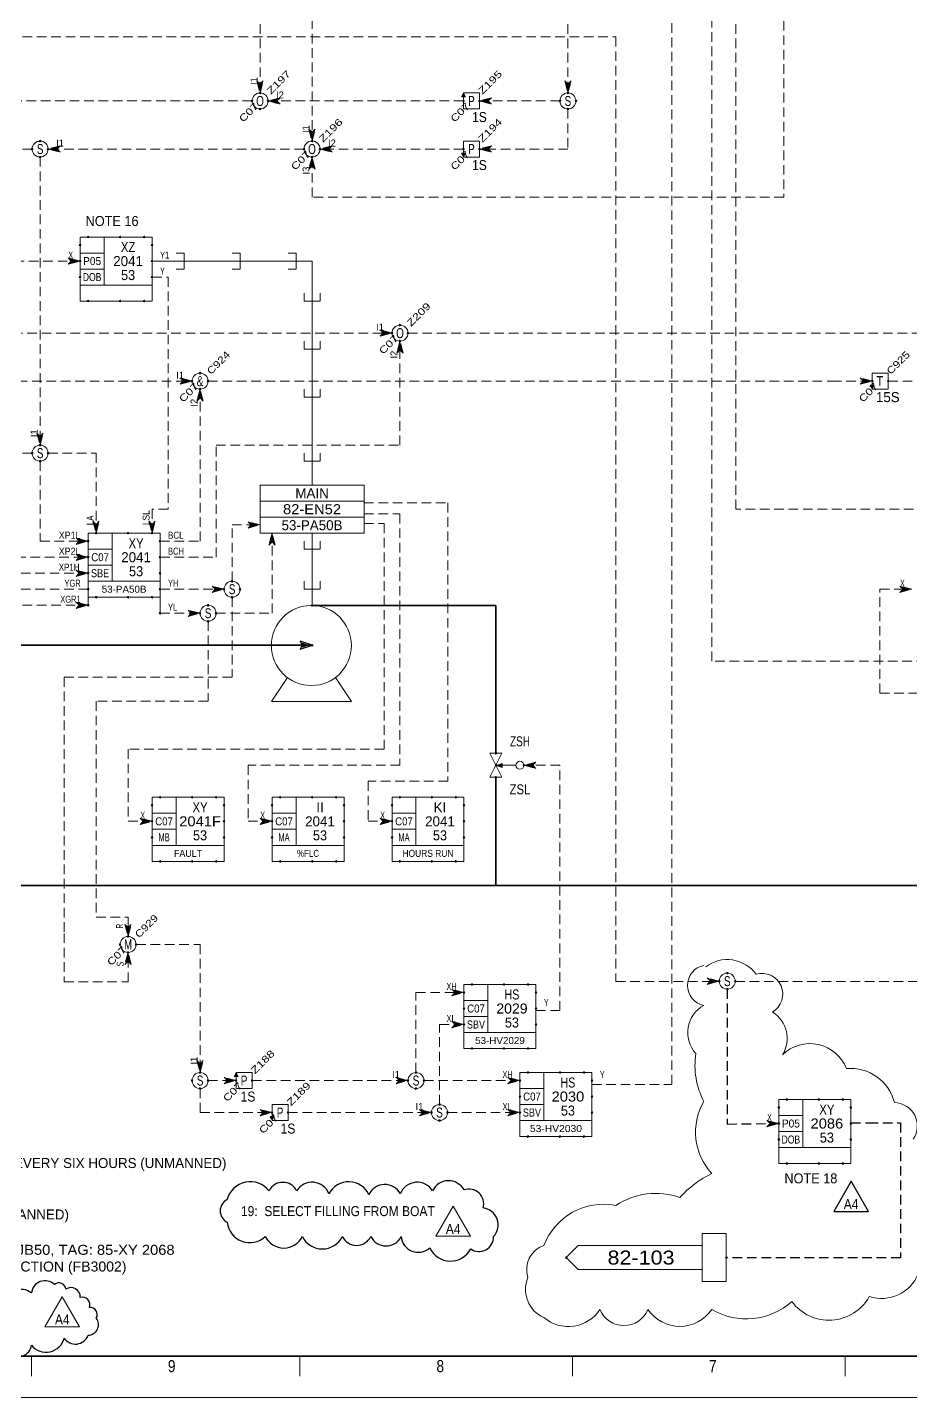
# Model space of a CAD drawing. Header units: millimetres. Extents: x 0 to 841, y 0 to 594.
# Drawn here: x 214.8 to 435.7, y 0 to 342.4 of the extents above; entities that cross this region are included whole.
import ezdxf
from ezdxf.enums import TextEntityAlignment as Align

# ---------------------------------------------------------------- set-up
doc = ezdxf.new("R2010")
doc.units = ezdxf.units.MM
doc.header["$LTSCALE"] = 0.8
doc.header["$PDMODE"] = 32
doc.header["$PDSIZE"] = 0.4
doc.linetypes.add('MEDIUM_DASHED', pattern=[4.5, 3, -1.5])
for name, color, linetype, lineweight in [('1', 7, 'Continuous', 13), ('12', 7, 'Continuous', 13), ('14', 7, 'MEDIUM_DASHED', 25), ('15', 7, 'Continuous', 13), ('30', 7, 'Continuous', 25), ('40', 7, 'Continuous', 35), ('46', 7, 'MEDIUM_DASHED', 13), ('47', 7, 'Continuous', 13), ('48', 7, 'Continuous', 13), ('49', 7, 'Continuous', 13), ('50', 7, 'Continuous', 13), ('51', 7, 'Continuous', 13), ('9', 7, 'Continuous', 13)]:
    doc.layers.add(name, color=color, linetype=linetype, lineweight=lineweight)
doc.layers.add('16', color=7, linetype='Continuous')
doc.layers.add('45', color=7, linetype='Continuous')

msp = doc.modelspace()

# ---------------------------------------------------------------- linework, layer by layer
at = {"layer": '1'}
for p, q in [((286, 216), (286, 198)), ((215.8173, 10.3819), (215.8173, 5.348)), ((215.8173, 10.3819), (215.8173, 5.348)), ((282.9756, 10.3819), (282.9756, 5.348)), ((282.9756, 10.3819), (282.9756, 5.348)), ((351.1362, 10.3819), (351.1362, 5.348)), ((351.1362, 10.3819), (351.1362, 5.348)), ((419.2969, 10.3819), (419.2969, 5.348)), ((419.2969, 10.3819), (419.2969, 5.348))]:
    msp.add_line(p, q, dxfattribs=at)
at = {"layer": '1', "lineweight": 35}
msp.add_line((648.9504, 10.3819), (10.3331, 10.3819), dxfattribs=at)
at = {"layer": '1'}
for points in [[(252, 286), (254, 286), (254, 282), (252, 282)], [(266, 286), (268, 286), (268, 282), (266, 282)], [(280, 286), (282, 286), (282, 282), (280, 282)], [(246, 284), (286, 284), (286, 228)], [(284, 276), (284, 274), (288, 274), (288, 276)], [(284, 264), (284, 262), (288, 262), (288, 264)], [(284, 252), (284, 250), (288, 250), (288, 252)], [(284, 236), (284, 234), (288, 234), (288, 236)], [(284, 214), (284, 212), (288, 212), (288, 214)], [(284, 204), (284, 202), (288, 202), (288, 204)]]:
    msp.add_lwpolyline(points, dxfattribs=at)
at = {"layer": '1', "lineweight": 25}
msp.add_lwpolyline([(648.9504, 10.3819), (10.3331, 10.3819), (10.3331, 156.3638)], dxfattribs=at)
at = {"layer": '12'}
for p, q in [((273, 224), (299, 224)), ((273, 220), (299, 220)), ((248, 200), (248, 196))]:
    msp.add_line(p, q, dxfattribs=at)
for points in [[(0, 594), (841, 594), (841, 0), (0, 0)], [(273, 228), (299, 228), (299, 216), (273, 216)]]:
    msp.add_lwpolyline(points, close=True, dxfattribs=at)
at = {"layer": '14'}
for points in [[(389.8472, 102.063), (389.8472, 68.3465), (402.7559, 68.4882)], [(420.7803, 68.6591), (425.1622, 68.6591), (433.1953, 68.6591), (433.1953, 34.9055), (433.1953, 34.9055), (433.1953, 34.9055), (389.6701, 34.9055)]]:
    msp.add_lwpolyline(points, dxfattribs=at)
at = {"layer": '15'}
msp.add_lwpolyline([(291.8425, 179.937), (295.8425, 173.937), (275.8425, 173.937), (279.8425, 179.937)], dxfattribs=at)
msp.add_circle((285.8425, 187.937), 10, dxfattribs=at)
at = {"layer": '16'}
msp.add_point((285.9984, 197.9354), dxfattribs=at)
at = {"layer": '30'}
for p, q in [((284.5, 188), (284, 188)), ((285, 188), (285.5, 188))]:
    msp.add_line(p, q, dxfattribs=at)
for points in [[(286, 188), (283, 189), (283.5, 188), (283, 187)], [(283.5, 188.5), (285, 188), (283.5, 187.5), (284, 188)]]:
    msp.add_lwpolyline(points, close=True, dxfattribs=at)
for p in [(283.5, 188), (286, 188)]:
    msp.add_point(p, dxfattribs=at)
at = {"layer": '40'}
for p, q in [((286, 197.9354), (332, 197.9354)), ((332, 197.9354), (332, 161)), ((283.5, 188), (200, 188)), ((332, 155), (332, 128)), ((174, 128), (332, 128)), ((547.0079, 127.9354), (332, 127.9354))]:
    msp.add_line(p, q, dxfattribs=at)
at = {"layer": '46'}
msp.add_line((391.8472, 104), (470, 104), dxfattribs=at)
for points in [[(530, 222), (392, 222), (392, 550), (272, 550), (272, 508), (298, 508), (295, 508.8), (295.8, 508), (295, 507.2), (298, 508)], [(598, 184), (386, 184), (386, 540), (280, 540), (280, 516), (288.1213, 516), (285.1213, 516.8), (285.9213, 516), (285.1213, 515.2), (288.1213, 516)], [(286, 480), (330, 480), (330, 348), (286, 348), (286, 314), (286.8, 317), (286, 316.2), (285.2, 317), (286, 314)], [(263.8787, 470), (320, 470), (320, 354), (273, 354), (273, 326), (273.8, 329), (273, 328.2), (272.2, 329), (273, 326)], [(416, 434), (416, 354), (350, 354), (350, 326), (350.8, 329), (350, 328.2), (349.2, 329), (350, 326)], [(404, 398), (404, 300), (286, 300), (286, 310), (285.2, 307), (286, 307.8), (286.8, 307), (286, 310)], [(356, 78.2677), (376, 78.2677), (376, 384), (369, 384), (372, 383.2), (371.2, 384), (372, 384.8), (369, 384)], [(192, 340), (362, 340), (362, 104), (387.7165, 104)], [(190, 338), (190, 284), (228, 284), (225, 284.8), (225.8, 284), (225, 283.2), (228, 284)], [(206, 322), (206, 206), (230, 206), (227, 206.8), (227.8, 206), (227, 205.2), (230, 206)], [(271, 324), (208, 324), (211, 323.2), (210.2, 324), (211, 324.8), (208, 324)], [(323.8787, 324), (275, 324), (278, 323.2), (277.2, 324), (278, 324.8), (275, 324)], [(348, 324), (327.8787, 324), (330.8787, 323.2), (330.0787, 324), (330.8787, 324.8), (327.8787, 324)], [(350, 322), (350, 312), (327.8787, 312), (330.8787, 311.2), (330.0787, 312), (330.8787, 312.8), (327.8787, 312)], [(216, 312), (68, 312), (68, 276), (68.8, 279), (68, 278.2), (67.2, 279), (68, 276)], [(284, 312), (220, 312), (223, 311.2), (222.2, 312), (223, 312.8), (220, 312)], [(323.8787, 312), (288, 312), (291, 311.2), (290.2, 312), (291, 312.8), (288, 312)], [(218, 310), (218, 238), (218.8, 241), (218, 240.2), (217.2, 241), (218, 238)], [(246, 280), (250, 280), (250, 222), (246, 222), (246, 216), (246.8, 219), (246, 218.2), (245.2, 219), (246, 216)], [(126, 250), (150, 250), (150, 266), (306, 266), (303, 266.8), (303.8, 266), (303, 265.2), (306, 266)], [(248, 210), (262, 210), (262, 238), (308, 238), (308, 264), (307.2, 261), (308, 261.8), (308.8, 261), (308, 264)], [(310, 266), (444, 266), (441, 266.8), (441.8, 266), (441, 265.2), (444, 266)], [(126, 254), (256, 254), (253, 254.8), (253.8, 254), (253, 253.2), (256, 254)], [(260, 254), (416, 254), (416, 254), (426.1213, 254), (423.1213, 254.8), (423.9213, 254), (423.1213, 253.2), (426.1213, 254)], [(430.1213, 254), (446, 254), (446, 208), (446.8, 211), (446, 210.2), (445.2, 211), (446, 208)], [(248, 214), (258, 214), (258, 252), (257.2, 249), (258, 249.8), (258.8, 249), (258, 252)], [(230, 202), (98, 202), (98, 242), (108, 242), (105, 242.8), (105.8, 242), (105, 241.2), (108, 242)], [(108, 238), (102, 238), (102, 198), (230, 198), (227, 198.8), (227.8, 198), (227, 197.2), (230, 198)], [(216, 236), (212, 236), (212, 210), (230, 210), (227, 210.8), (227.8, 210), (227, 209.2), (230, 210)], [(218, 234), (218, 214), (230, 214), (227, 214.8), (227.8, 214), (227, 213.2), (230, 214)], [(220, 236), (232, 236), (232, 216), (232.8, 219), (232, 218.2), (231.2, 219), (232, 216)], [(299, 223.6), (320, 223.6), (320, 154), (300, 154), (300, 144), (306, 144), (303, 144.8), (303.8, 144), (303, 143.2), (306, 144)], [(299, 220.8), (308, 220.8), (308, 158), (270, 158), (270, 144), (276, 144), (273, 144.8), (273.8, 144), (273, 143.2), (276, 144)], [(299, 218.4), (304, 218.4), (304, 162), (240, 162), (240, 144), (246, 144), (243, 144.8), (243.8, 144), (243, 143.2), (246, 144)], [(262, 196), (276, 196), (276, 216), (275.2, 213), (276, 213.8), (276.8, 213), (276, 216)], [(266, 204), (266, 218.0787), (273, 218.0787), (270, 218.8787), (270.8, 218.0787), (270, 217.2787), (273, 218.0787)], [(248, 202), (264, 202), (261, 202.8), (261.8, 202), (261, 201.2), (264, 202)], [(578, 135), (578, 176), (428, 176), (428, 202), (436, 202), (433, 202.8), (433.8, 202), (433, 201.2), (436, 202)], [(266, 200), (266, 180), (224, 180), (224, 116), (224, 116), (224, 103.8583), (240, 103.8583), (240, 111.2283), (239.2, 108.2283), (240, 109.0283), (240.8, 108.2283), (240, 111.2283)], [(248, 196), (258, 196), (255, 196.8), (255.8, 196), (255, 195.2), (258, 196)], [(260, 194), (260, 174), (232, 174), (232, 120.0787), (240, 120.0787), (240, 115.2283), (240.8, 118.2283), (240, 117.4283), (239.2, 118.2283), (240, 115.2283)], [(342, 96.6929), (348, 96.6929), (348, 158), (339, 158), (342, 157.2), (341.2, 158), (342, 158.8), (339, 158)], [(242, 113.2283), (258, 113.2283), (258, 81.2283), (258.8, 84.2283), (258, 83.4283), (257.2, 84.2283), (258, 81.2283)], [(312, 81.2283), (312, 101.2283), (324, 101.2283), (321, 102.0283), (321.8, 101.2283), (321, 100.4283), (324, 101.2283)], [(317.8787, 73.2283), (317.8787, 93.2283), (324, 93.2283), (321, 94.0283), (321.8, 93.2283), (321, 92.4283), (324, 93.2283)], [(260, 79.2283), (267, 79.2283), (264, 80.0283), (264.8, 79.2283), (264, 78.4283), (267, 79.2283)], [(271, 79.2283), (310, 79.2283), (307, 80.0283), (307.8, 79.2283), (307, 78.4283), (310, 79.2283)], [(314, 79.2283), (338, 79.2283), (335, 80.0283), (335.8, 79.2283), (335, 78.4283), (338, 79.2283)], [(258, 77.2283), (258, 71.2283), (276, 71.2283), (273, 72.0283), (273.8, 71.2283), (273, 70.4283), (276, 71.2283)], [(280, 71.2283), (315.8787, 71.2283), (312.8787, 72.0283), (313.6787, 71.2283), (312.8787, 70.4283), (315.8787, 71.2283)], [(319.8787, 71.2283), (338, 71.2283), (335, 72.0283), (335.8, 71.2283), (335, 70.4283), (338, 71.2283)]]:
    msp.add_lwpolyline(points, dxfattribs=at)
for points in [[(273, 326.4), (273.6, 328.6), (273, 328), (272.4, 328.6)], [(273, 326.8), (273.4, 328.2), (273, 327.8), (272.6, 328.2)], [(273, 327.2), (273.2, 327.8), (273, 327.6), (272.8, 327.8)], [(350, 326.4), (350.6, 328.6), (350, 328), (349.4, 328.6)], [(350, 326.8), (350.4, 328.2), (350, 327.8), (349.6, 328.2)], [(350, 327.2), (350.2, 327.8), (350, 327.6), (349.8, 327.8)], [(275.4, 324), (277.6, 323.4), (277, 324), (277.6, 324.6)], [(275.8, 324), (277.2, 323.6), (276.8, 324), (277.2, 324.4)], [(276.2, 324), (276.8, 323.8), (276.6, 324), (276.8, 324.2)], [(328.2787, 324), (330.4787, 323.4), (329.8787, 324), (330.4787, 324.6)], [(328.6787, 324), (330.0787, 323.6), (329.6787, 324), (330.0787, 324.4)], [(329.0787, 324), (329.6787, 323.8), (329.4787, 324), (329.6787, 324.2)], [(286, 314.4), (286.6, 316.6), (286, 316), (285.4, 316.6)], [(286, 314.8), (286.4, 316.2), (286, 315.8), (285.6, 316.2)], [(286, 315.2), (286.2, 315.8), (286, 315.6), (285.8, 315.8)], [(220.4, 312), (222.6, 311.4), (222, 312), (222.6, 312.6)], [(220.8, 312), (222.2, 311.6), (221.8, 312), (222.2, 312.4)], [(221.2, 312), (221.8, 311.8), (221.6, 312), (221.8, 312.2)], [(288.4, 312), (290.6, 311.4), (290, 312), (290.6, 312.6)], [(288.8, 312), (290.2, 311.6), (289.8, 312), (290.2, 312.4)], [(289.2, 312), (289.8, 311.8), (289.6, 312), (289.8, 312.2)], [(328.2787, 312), (330.4787, 311.4), (329.8787, 312), (330.4787, 312.6)], [(328.6787, 312), (330.0787, 311.6), (329.6787, 312), (330.0787, 312.4)], [(329.0787, 312), (329.6787, 311.8), (329.4787, 312), (329.6787, 312.2)], [(286, 309.6), (285.4, 307.4), (286, 308), (286.6, 307.4)], [(286, 309.2), (285.6, 307.8), (286, 308.2), (286.4, 307.8)], [(286, 308.8), (285.8, 308.2), (286, 308.4), (286.2, 308.2)], [(227.6, 284), (225.4, 284.6), (226, 284), (225.4, 283.4)], [(227.2, 284), (225.8, 284.4), (226.2, 284), (225.8, 283.6)], [(226.8, 284), (226.2, 284.2), (226.4, 284), (226.2, 283.8)], [(305.6, 266), (303.4, 266.6), (304, 266), (303.4, 265.4)], [(305.2, 266), (303.8, 266.4), (304.2, 266), (303.8, 265.6)], [(304.8, 266), (304.2, 266.2), (304.4, 266), (304.2, 265.8)], [(308, 263.6), (307.4, 261.4), (308, 262), (308.6, 261.4)], [(308, 263.2), (307.6, 261.8), (308, 262.2), (308.4, 261.8)], [(308, 262.8), (307.8, 262.2), (308, 262.4), (308.2, 262.2)], [(255.6, 254), (253.4, 254.6), (254, 254), (253.4, 253.4)], [(255.2, 254), (253.8, 254.4), (254.2, 254), (253.8, 253.6)], [(254.8, 254), (254.2, 254.2), (254.4, 254), (254.2, 253.8)], [(425.7213, 254), (423.5213, 254.6), (424.1213, 254), (423.5213, 253.4)], [(425.3213, 254), (423.9213, 254.4), (424.3213, 254), (423.9213, 253.6)], [(424.9213, 254), (424.3213, 254.2), (424.5213, 254), (424.3213, 253.8)], [(258, 251.6), (257.4, 249.4), (258, 250), (258.6, 249.4)], [(258, 251.2), (257.6, 249.8), (258, 250.2), (258.4, 249.8)], [(258, 250.8), (257.8, 250.2), (258, 250.4), (258.2, 250.2)], [(218, 238.4), (218.6, 240.6), (218, 240), (217.4, 240.6)], [(218, 238.8), (218.4, 240.2), (218, 239.8), (217.6, 240.2)], [(218, 239.2), (218.2, 239.8), (218, 239.6), (217.8, 239.8)], [(232, 216.4), (232.6, 218.6), (232, 218), (231.4, 218.6)], [(232, 216.8), (232.4, 218.2), (232, 217.8), (231.6, 218.2)], [(232, 217.2), (232.2, 217.8), (232, 217.6), (231.8, 217.8)], [(246, 216.4), (246.6, 218.6), (246, 218), (245.4, 218.6)], [(246, 216.8), (246.4, 218.2), (246, 217.8), (245.6, 218.2)], [(246, 217.2), (246.2, 217.8), (246, 217.6), (245.8, 217.8)], [(272.6, 218.0787), (270.4, 218.6787), (271, 218.0787), (270.4, 217.4787)], [(272.2, 218.0787), (270.8, 218.4787), (271.2, 218.0787), (270.8, 217.6787)], [(271.8, 218.0787), (271.2, 218.2787), (271.4, 218.0787), (271.2, 217.8787)], [(229.6, 214), (227.4, 214.6), (228, 214), (227.4, 213.4)], [(229.2, 214), (227.8, 214.4), (228.2, 214), (227.8, 213.6)], [(228.8, 214), (228.2, 214.2), (228.4, 214), (228.2, 213.8)], [(276, 215.6), (275.4, 213.4), (276, 214), (276.6, 213.4)], [(276, 215.2), (275.6, 213.8), (276, 214.2), (276.4, 213.8)], [(276, 214.8), (275.8, 214.2), (276, 214.4), (276.2, 214.2)], [(229.6, 210), (227.4, 210.6), (228, 210), (227.4, 209.4)], [(229.2, 210), (227.8, 210.4), (228.2, 210), (227.8, 209.6)], [(228.8, 210), (228.2, 210.2), (228.4, 210), (228.2, 209.8)], [(229.6, 206), (227.4, 206.6), (228, 206), (227.4, 205.4)], [(229.2, 206), (227.8, 206.4), (228.2, 206), (227.8, 205.6)], [(228.8, 206), (228.2, 206.2), (228.4, 206), (228.2, 205.8)], [(263.6, 202), (261.4, 202.6), (262, 202), (261.4, 201.4)], [(263.2, 202), (261.8, 202.4), (262.2, 202), (261.8, 201.6)], [(262.8, 202), (262.2, 202.2), (262.4, 202), (262.2, 201.8)], [(435.6, 202), (433.4, 202.6), (434, 202), (433.4, 201.4)], [(435.2, 202), (433.8, 202.4), (434.2, 202), (433.8, 201.6)], [(434.8, 202), (434.2, 202.2), (434.4, 202), (434.2, 201.8)], [(229.6, 198), (227.4, 198.6), (228, 198), (227.4, 197.4)], [(229.2, 198), (227.8, 198.4), (228.2, 198), (227.8, 197.6)], [(228.8, 198), (228.2, 198.2), (228.4, 198), (228.2, 197.8)], [(257.6, 196), (255.4, 196.6), (256, 196), (255.4, 195.4)], [(257.2, 196), (255.8, 196.4), (256.2, 196), (255.8, 195.6)], [(256.8, 196), (256.2, 196.2), (256.4, 196), (256.2, 195.8)], [(339.4, 158), (341.6, 157.4), (341, 158), (341.6, 158.6)], [(339.8, 158), (341.2, 157.6), (340.8, 158), (341.2, 158.4)], [(340.2, 158), (340.8, 157.8), (340.6, 158), (340.8, 158.2)], [(245.6, 144), (243.4, 144.6), (244, 144), (243.4, 143.4)], [(245.2, 144), (243.8, 144.4), (244.2, 144), (243.8, 143.6)], [(244.8, 144), (244.2, 144.2), (244.4, 144), (244.2, 143.8)], [(275.6, 144), (273.4, 144.6), (274, 144), (273.4, 143.4)], [(275.2, 144), (273.8, 144.4), (274.2, 144), (273.8, 143.6)], [(274.8, 144), (274.2, 144.2), (274.4, 144), (274.2, 143.8)], [(305.6, 144), (303.4, 144.6), (304, 144), (303.4, 143.4)], [(305.2, 144), (303.8, 144.4), (304.2, 144), (303.8, 143.6)], [(304.8, 144), (304.2, 144.2), (304.4, 144), (304.2, 143.8)], [(240, 115.6283), (240.6, 117.8283), (240, 117.2283), (239.4, 117.8283)], [(240, 116.0283), (240.4, 117.4283), (240, 117.0283), (239.6, 117.4283)], [(240, 116.4283), (240.2, 117.0283), (240, 116.8283), (239.8, 117.0283)], [(240, 110.8283), (239.4, 108.6283), (240, 109.2283), (240.6, 108.6283)], [(240, 110.4283), (239.6, 109.0283), (240, 109.4283), (240.4, 109.0283)], [(240, 110.0283), (239.8, 109.4283), (240, 109.6283), (240.2, 109.4283)], [(387.8472, 104.063), (384.8472, 104.863), (385.6472, 104.063), (384.8472, 103.263)], [(387.4472, 104.063), (385.2472, 104.663), (385.8472, 104.063), (385.2472, 103.463)], [(387.0472, 104.063), (385.6472, 104.463), (386.0472, 104.063), (385.6472, 103.663)], [(386.6472, 104.063), (386.0472, 104.263), (386.2472, 104.063), (386.0472, 103.863)], [(323.6, 101.2283), (321.4, 101.8283), (322, 101.2283), (321.4, 100.6283)], [(323.2, 101.2283), (321.8, 101.6283), (322.2, 101.2283), (321.8, 100.8283)], [(322.8, 101.2283), (322.2, 101.4283), (322.4, 101.2283), (322.2, 101.0283)], [(323.6, 93.2283), (321.4, 93.8283), (322, 93.2283), (321.4, 92.6283)], [(323.2, 93.2283), (321.8, 93.6283), (322.2, 93.2283), (321.8, 92.8283)], [(322.8, 93.2283), (322.2, 93.4283), (322.4, 93.2283), (322.2, 93.0283)], [(258, 81.6283), (258.6, 83.8283), (258, 83.2283), (257.4, 83.8283)], [(258, 82.0283), (258.4, 83.4283), (258, 83.0283), (257.6, 83.4283)], [(258, 82.4283), (258.2, 83.0283), (258, 82.8283), (257.8, 83.0283)], [(266.6, 79.2283), (264.4, 79.8283), (265, 79.2283), (264.4, 78.6283)], [(266.2, 79.2283), (264.8, 79.6283), (265.2, 79.2283), (264.8, 78.8283)], [(265.8, 79.2283), (265.2, 79.4283), (265.4, 79.2283), (265.2, 79.0283)], [(309.6, 79.2283), (307.4, 79.8283), (308, 79.2283), (307.4, 78.6283)], [(309.2, 79.2283), (307.8, 79.6283), (308.2, 79.2283), (307.8, 78.8283)], [(308.8, 79.2283), (308.2, 79.4283), (308.4, 79.2283), (308.2, 79.0283)], [(337.6, 79.2283), (335.4, 79.8283), (336, 79.2283), (335.4, 78.6283)], [(337.2, 79.2283), (335.8, 79.6283), (336.2, 79.2283), (335.8, 78.8283)], [(336.8, 79.2283), (336.2, 79.4283), (336.4, 79.2283), (336.2, 79.0283)], [(275.6, 71.2283), (273.4, 71.8283), (274, 71.2283), (273.4, 70.6283)], [(275.2, 71.2283), (273.8, 71.6283), (274.2, 71.2283), (273.8, 70.8283)], [(274.8, 71.2283), (274.2, 71.4283), (274.4, 71.2283), (274.2, 71.0283)], [(315.4787, 71.2283), (313.2787, 71.8283), (313.8787, 71.2283), (313.2787, 70.6283)], [(315.0787, 71.2283), (313.6787, 71.6283), (314.0787, 71.2283), (313.6787, 70.8283)], [(314.6787, 71.2283), (314.0787, 71.4283), (314.2787, 71.2283), (314.0787, 71.0283)], [(337.6, 71.2283), (335.4, 71.8283), (336, 71.2283), (335.4, 70.6283)], [(337.2, 71.2283), (335.8, 71.6283), (336.2, 71.2283), (335.8, 70.8283)], [(336.8, 71.2283), (336.2, 71.4283), (336.4, 71.2283), (336.2, 71.0283)], [(402.7559, 68.4882), (399.7559, 69.2882), (400.5559, 68.4882), (399.7559, 67.6882)], [(402.3559, 68.4882), (400.1559, 69.0882), (400.7559, 68.4882), (400.1559, 67.8882)], [(401.9559, 68.4882), (400.5559, 68.8882), (400.9559, 68.4882), (400.5559, 68.0882)], [(401.5559, 68.4882), (400.9559, 68.6882), (401.1559, 68.4882), (400.9559, 68.2882)]]:
    msp.add_lwpolyline(points, close=True, dxfattribs=at)
at = {"layer": '47'}
msp.add_line((332, 158), (337, 158), dxfattribs=at)
msp.add_lwpolyline([(332, 158), (333.5, 161), (330.5, 161), (333.5, 155), (330.5, 155)], close=True, dxfattribs=at)
msp.add_circle((338, 158), 1, dxfattribs=at)
for p in [(332, 161), (332, 158), (339, 158), (332, 155)]:
    msp.add_point(p, dxfattribs=at)
at = {"layer": '48'}
for p, q in [((234, 290), (234, 278)), ((228, 286), (234, 286)), ((228, 282), (234, 282)), ((236, 216), (236, 204)), ((230, 212), (236, 212)), ((230, 208), (236, 208)), ((230, 200), (230, 198)), ((252, 150), (252, 138)), ((282, 150), (282, 138)), ((312, 150), (312, 138)), ((246, 146), (252, 146)), ((276, 146), (282, 146)), ((306, 146), (312, 146)), ((246, 142), (252, 142)), ((276, 142), (282, 142)), ((306, 142), (312, 142)), ((330, 103.2283), (330, 91.2283)), ((324, 99.2283), (330, 99.2283)), ((324, 95.2283), (330, 95.2283)), ((344, 81.2283), (344, 69.2283)), ((338, 77.2283), (344, 77.2283)), ((338, 73.2283), (344, 73.2283)), ((408.7559, 74.4882), (408.7559, 62.4882)), ((402.7559, 70.4882), (408.7559, 70.4882)), ((402.7559, 66.4882), (408.7559, 66.4882))]:
    msp.add_line(p, q, dxfattribs=at)
for points in [[(323.8787, 326), (323.3787, 325), (324.3787, 325)], [(323.8787, 322), (327.8787, 322), (327.8787, 326), (323.8787, 326)], [(323.8787, 310), (327.8787, 310), (327.8787, 314), (323.8787, 314)], [(323.8787, 310), (323.3787, 311), (324.3787, 311)], [(228, 290), (246, 290), (246, 278), (228, 278)], [(426.1213, 252), (430.1213, 252), (430.1213, 256), (426.1213, 256)], [(426.1213, 252), (425.6213, 253), (426.6213, 253)], [(230, 216), (248, 216), (248, 204), (230, 204)], [(246, 150), (264, 150), (264, 138), (246, 138)], [(276, 150), (294, 150), (294, 138), (276, 138)], [(306, 150), (324, 150), (324, 138), (306, 138)], [(324, 103.2283), (342, 103.2283), (342, 91.2283), (324, 91.2283)], [(267, 81.2283), (266.5, 80.2283), (267.5, 80.2283)], [(267, 77.2283), (271, 77.2283), (271, 81.2283), (267, 81.2283)], [(338, 81.2283), (356, 81.2283), (356, 69.2283), (338, 69.2283)], [(276, 69.2283), (280, 69.2283), (280, 73.2283), (276, 73.2283)], [(402.7559, 74.4882), (420.7559, 74.4882), (420.7559, 62.4882), (402.7559, 62.4882)], [(276, 69.2283), (275.5, 70.2283), (276.5, 70.2283)]]:
    msp.add_lwpolyline(points, close=True, dxfattribs=at)
for points in [[(323.5165, 325.1024), (323.9102, 325.7323), (324.2252, 325.1024), (323.674, 325.1024), (323.9102, 325.4961), (324.0677, 325.1811), (323.8315, 325.1811)], [(323.5165, 310.8976), (323.8315, 310.2677), (324.2252, 310.8976), (323.674, 310.8189), (323.8315, 310.5039), (323.989, 310.7402), (323.8315, 310.7402)], [(228, 278), (228, 274), (246, 274), (246, 278)], [(425.7591, 252.8976), (426.074, 252.2677), (426.4677, 252.8976), (425.9165, 252.8189), (426.074, 252.5039), (426.2315, 252.7402), (426.074, 252.7402)], [(230, 204), (230, 200), (248, 200), (248, 204)], [(246, 138), (246, 134), (264, 134), (264, 138)], [(276, 138), (276, 134), (294, 134), (294, 138)], [(306, 138), (306, 134), (324, 134), (324, 138)], [(324, 91.2283), (324, 87.2283), (342, 87.2283), (342, 91.2283)], [(266.6378, 80.3307), (267.0315, 80.9606), (267.3465, 80.3307), (266.7953, 80.3307), (267.0315, 80.7244), (267.189, 80.4094), (266.9528, 80.4094)], [(275.6378, 70.126), (275.9528, 69.4961), (276.3465, 70.126), (275.7953, 70.0472), (275.9528, 69.7323), (276.1102, 69.9685), (275.9528, 69.9685)], [(338, 69.2283), (338, 65.2283), (356, 65.2283), (356, 69.2283)], [(402.7559, 62.4882), (402.7559, 58.4882), (420.7559, 58.4882), (420.7559, 62.4882)]]:
    msp.add_lwpolyline(points, dxfattribs=at)
for centre in [(273, 324), (350, 324), (218, 312), (286, 312), (308, 266), (258, 254), (218, 236), (266, 202), (260, 196), (240, 113.2283), (389.8472, 104.063), (258, 79.2283), (312, 79.2283), (317.8787, 71.2283)]:
    msp.add_circle(centre, 2, dxfattribs=at)
for p in [(273, 326), (350, 326), (271, 324), (273, 322), (275, 324), (323.8787, 324), (327.8787, 324), (348, 324), (350, 322), (352, 324), (216, 312), (218, 314), (220, 312), (284, 312), (286, 314), (288, 312), (323.8787, 312), (327.8787, 312), (218, 310), (286, 310), (228, 288), (230, 290), (238, 290), (244, 290), (246, 288), (228, 284), (246, 284), (228, 280), (246, 280), (230, 274), (238, 274), (244, 274), (308, 268), (306, 266), (308, 264), (310, 266), (256, 254), (258, 256), (260, 254), (426.1213, 254), (430.1213, 254), (258, 252), (218, 238), (216, 236), (218, 234), (220, 236), (232, 216), (240, 216), (246, 216), (230, 214), (248, 214), (230, 210), (248, 210), (230, 206), (248, 206), (230, 202), (248, 202), (264, 202), (266, 204), (268, 202), (232, 200), (240, 200), (246, 200), (266, 200), (230, 198), (248, 196), (258, 196), (260, 198), (262, 196), (260, 194), (246, 148), (248, 150), (256, 150), (262, 150), (264, 148), (276, 148), (278, 150), (286, 150), (292, 150), (294, 148), (306, 148), (308, 150), (316, 150), (322, 150), (324, 148), (246, 144), (264, 144), (276, 144), (294, 144), (306, 144), (324, 144), (246, 140), (264, 140), (276, 140), (294, 140), (306, 140), (324, 140), (248, 134), (256, 134), (262, 134), (278, 134), (286, 134), (292, 134), (308, 134), (316, 134), (322, 134), (238, 113.2283), (240, 115.2283), (242, 113.2283), (240, 111.2283), (389.8472, 106.063), (326, 103.2283), (334, 103.2283), (340, 103.2283), (387.8472, 104.063), (391.8472, 104.063), (324, 101.2283), (342, 101.2283), (389.8472, 102.063), (324, 97.2283), (342, 97.2283), (324, 93.2283), (342, 93.2283), (326, 87.2283), (334, 87.2283), (340, 87.2283), (256, 79.2283), (258, 81.2283), (260, 79.2283), (267, 79.2283), (271, 79.2283), (310, 79.2283), (312, 81.2283), (314, 79.2283), (338, 79.2283), (340, 81.2283), (348, 81.2283), (354, 81.2283), (356, 79.2283), (258, 77.2283), (312, 77.2283), (338, 75.2283), (356, 75.2283), (317.8787, 73.2283), (402.7559, 72.4882), (404.7559, 74.4882), (412.7559, 74.4882), (418.7559, 74.4882), (420.7559, 72.4882), (276, 71.2283), (280, 71.2283), (315.8787, 71.2283), (317.8787, 69.2283), (319.8787, 71.2283), (338, 71.2283), (356, 71.2283), (402.7559, 68.4882), (420.7559, 68.4882), (340, 65.2283), (348, 65.2283), (354, 65.2283), (402.7559, 64.4882), (420.7559, 64.4882), (404.7559, 58.4882), (412.7559, 58.4882), (418.7559, 58.4882)]:
    msp.add_point(p, dxfattribs=at)
at = {"layer": '49'}
for p, q in [((352.5913, 37.9969), (383.5913, 37.9969)), ((383.5913, 28.9969), (383.5913, 40.9969)), ((383.5913, 40.9969), (389.5913, 40.9969)), ((352.5913, 31.9969), (383.5913, 31.9969))]:
    msp.add_line(p, q, dxfattribs=at)
for points in [[(352.5913, 37.9969), (349.5913, 34.9969), (352.5913, 31.9969)], [(389.5913, 40.9969), (389.5913, 28.9969), (383.5913, 28.9969)]]:
    msp.add_lwpolyline(points, dxfattribs=at)
for p in [(349.5913, 34.9969), (389.5913, 34.9969)]:
    msp.add_point(p, dxfattribs=at)
at = {"layer": '50'}
for points in [[(332.0787, 157.9606), (333.5787, 157.4606), (333.5787, 158.4606)], [(321.2929, 47.8189), (316.963, 40.3189), (325.6228, 40.3189)], [(223.5441, 25.2157), (219.2142, 17.7157), (227.874, 17.7157)]]:
    msp.add_lwpolyline(points, close=True, dxfattribs=at)
msp.add_lwpolyline([(332.315, 158), (333.4961, 157.6063), (333.4961, 158.315), (332.5512, 158), (333.4173, 157.7638), (333.4173, 158.1575), (332.7874, 158), (333.3386, 157.8425), (333.3386, 158), (333.0236, 158)], dxfattribs=at)
at = {"layer": '51', "lineweight": 25}
msp.add_lwpolyline([(420.8181, 54.0417), (416.4882, 46.5417), (425.148, 46.5417)], close=True, dxfattribs=at)
at = {"layer": '51'}
for centre, radius, start, end in [((385, 103), 5.099, 101.30993, 258.69007), ((389.8381, 100.5123), 8.9407, 36.13114, 126.80187), ((398.5456, 100.8246), 5.1774, 300.16138, 106.68243), ((387.6667, 91.2222), 7.706, 118.41266, 222.66269), ((397.0558, 89.743), 7.7694, 328.24568, 58.22707), ((401, 83), 19.2354, 171.02737, 207.89727), ((410.5361, 78.6216), 9.8339, 21.30289, 134.34652), ((420.7225, 70.9841), 11.2569, 13.97162, 95.22121), ((397, 66.3333), 15.0923, 149.47029, 223.21009), ((431.5264, 67.8599), 5.8433, 325.86097, 88.8236), ((397, 33), 25.4951, 115.55996, 138.17983), ((358.8824, 32.4118), 15.8969, 78.69007, 159.41914), ((372, 33), 18.0278, 70.55996, 123.69007), ((346, 32), 6.3246, 108.43495, 198.43495), ((428.4166, 34.7501), 9.9667, 252.12734, 337.4371), ((347, 27), 7.6158, 156.80141, 246.80141), ((394.625, 36.75), 17.0866, 239.68322, 311.73797), ((415.2721, 30.8608), 11.5344, 216.49945, 330.97447), ((350.1111, 27.2222), 9.4608, 229.76364, 326.49656), ((364, 24.5), 6.5, 202.61986, 337.38013), ((378, 27.5), 9.7082, 214.50852, 325.49148)]:
    msp.add_arc(centre, radius, start, end, dxfattribs=at)
at = {"layer": '51', "lineweight": 25}
for centre, radius, start, end in [((270.5591, 47.9664), 5.9742, 38.18906, 164.93994), ((278.7033, 49.9312), 3.8576, 26.62456, 153.37544), ((286.0161, 49.2763), 4.5403, 21.58016, 148.33104), ((295.173, 48.3235), 5.5885, 25.2601, 152.01099), ((304.211, 48.86), 4.3917, 28.36094, 155.11182), ((312.2976, 49.2763), 4.5403, 31.66896, 158.41984), ((320.1458, 49.8117), 4.3917, 28.36094, 155.11182), ((325.2556, 48.4454), 3.6702, 343.08225, 109.83314), ((266.2213, 46.6636), 3.1938, 116.62456, 243.37544), ((328.286, 43.1527), 4.2519, 316.75368, 83.50456), ((270.4412, 44.4085), 5.683, 186.0612, 312.81208), ((278.9411, 42.5645), 5.1878, 206.62456, 333.37544), ((288.5733, 42.7433), 5.5869, 206.62456, 333.37544), ((297.1353, 42.028), 3.9907, 206.62456, 333.37544), ((304.5081, 42.1472), 4.2567, 206.62456, 333.37544), ((312.5965, 40.6004), 4.2983, 184.81548, 311.56636), ((327.7539, 40.1238), 3.6311, 235.0768, 1.82769), ((320.6214, 39.8289), 5.7215, 205.29182, 332.04271), ((219.2337, 25.764), 3.4278, 46.92213, 173.67301), ((222.6961, 26.9667), 1.7176, 4.00469, 130.75558), ((225.7073, 25.1551), 2.327, 357.14867, 123.89955), ((213.3089, 23.106), 3.944, 50.32721, 177.07809), ((228.5417, 23.2072), 1.9019, 338.809, 105.55989), ((230.5101, 20.7469), 1.7835, 329.5298, 96.28068), ((229.9579, 18.2297), 2.6395, 270.91461, 37.66549), ((219.4673, 16.0289), 4.6908, 219.09502, 345.8459), ((226.8302, 16.7362), 3.3704, 213.37813, 340.12902), ((212.6759, 13.468), 3.1758, 226.06459, 352.81548)]:
    msp.add_arc(centre, radius, start, end, dxfattribs=at)
at = {"layer": '9'}
msp.add_lwpolyline([(0, 0), (841, 0), (841, 594), (0, 594)], close=True, dxfattribs=at)
msp.add_lwpolyline([(0, 0), (841, 0), (841, 594), (0, 594)], close=True, dxfattribs=at)

# ---------------------------------------------------------------- texts
at = {"layer": '1', "width": 0.9}
msp.add_text('19:  SELECT FILLING FROM BOAT', height=2.5, dxfattribs=at).set_placement((268.2236, 45.3496))
at = {"layer": '1', "width": 0.85}
for s, p in [('9', (250.9051, 6.3543)), ('9', (250.9051, 6.3543)), ('8', (318.0634, 6.3543)), ('8', (318.0634, 6.3543)), ('7', (386.224, 6.3543)), ('7', (386.224, 6.3543))]:
    msp.add_text(s, height=3.02, dxfattribs=at).set_placement(p, align=Align.CENTER)
at = {"layer": '12'}
for s, width, p in [('NOTE 16', 0.95, (236, 292.7496)), ('82-EN52', 1.1, (286, 220.7496)), ('ZSH', 0.75, (338, 162.7496)), ('ZSL', 0.85, (338, 150.7496)), ('NOTE 18', 0.95, (410.7559, 53.537)), ('12: HULDRA SPESIFIC FB FOR LEAKAGE DETECTION (FB3002)', 1.05, (186.9291, 31.5055))]:
    msp.add_text(s, height=2.5, dxfattribs=dict(at, width=width)).set_placement(p, align=Align.CENTER)
for s, p in [('MAIN', (285.9996, 224.7496)), ('53-PA50B', (286, 216.7496))]:
    msp.add_text(s, height=2.5, dxfattribs=at).set_placement(p, align=Align.CENTER)
for s, p in [('3: VALVE OPENS AUTOMATICALLY FOR 30 MIN EVERY SIX HOURS (UNMANNED)', (134.9291, 57.363)), ('7: STOP ALL EQUIPMENT FOR SIX HOURS (UNMANNED)', (134.9291, 44.5126))]:
    msp.add_text(s, height=2.5, dxfattribs=at).set_placement(p)
at = {"layer": '12', "width": 1.1}
msp.add_text('11: ISOLATE FEEDER FROM 85-EE44 TO 53-JB50, TAG: 85-XY 2068', height=2.5, dxfattribs=at).set_placement((134.9291, 35.6787))
at = {"layer": '45'}
for s, p in [('I1', (272.3748, 328)), ('I1', (285.3748, 316)), ('I3', (285.374, 305.6378)), ('I2', (307.374, 259.6378)), ('I2', (257.374, 247.6378)), ('I1', (217.3748, 240)), ('I1', (257.3748, 83.2283))]:
    msp.add_text(s, height=1.75, rotation=90, dxfattribs=at).set_placement(p)
for s, p in [('I2', (277, 324.6252)), ('I1', (222, 312.6252)), ('I2', (290, 312.6252)), ('I1', (302.0157, 266.626)), ('I1', (252.0157, 254.626)), ('I1', (306.0157, 79.8543)), ('I1', (311.8945, 71.8543))]:
    msp.add_text(s, height=1.75, dxfattribs=at).set_placement(p)
for s, width, p in [('X', 0.6, (225.0669, 284.626)), ('Y1', 0.7, (248, 284.6252)), ('Y', 0.6, (248, 280.6252)), ('XP1L', 0.95, (222.6614, 214.626)), ('BCL', 0.85, (250, 214.6252)), ('XP2L', 0.95, (222.6614, 210.626)), ('BCH', 0.8, (250, 210.6252)), ('XP1H', 0.85, (222.6614, 206.626)), ('YGR', 0.8, (224.0787, 202.626)), ('YH', 0.75, (250, 202.6252)), ('X', 0.6, (433.0669, 202.626)), ('XGR1', 0.8, (223.0394, 198.626)), ('YL', 0.8, (250, 196.6252)), ('X', 0.6, (243.0669, 144.626)), ('X', 0.6, (273.0669, 144.626)), ('X', 0.6, (303.0669, 144.626)), ('XH', 0.75, (319.6378, 101.8543)), ('Y', 0.6, (344, 97.8535)), ('XL', 0.8, (319.6378, 93.8543)), ('XH', 0.75, (333.6378, 79.8543)), ('Y', 0.6, (358, 79.8535)), ('XL', 0.8, (333.6378, 71.8543)), ('X', 0.6, (399.8228, 69.1142))]:
    msp.add_text(s, height=1.75, dxfattribs=dict(at, width=width)).set_placement(p)
for s, width, p in [('LA', 0.85, (231.3748, 218)), ('LSL', 0.9, (245.3748, 218)), ('R', 0.55, (238.7449, 117.2283)), ('S', 0.6, (238.9016, 107.7323))]:
    msp.add_text(s, height=1.75, rotation=90, dxfattribs=dict(at, width=width)).set_placement(p)
at = {"layer": '49', "width": 1.15}
msp.add_text('82-103', height=3.5, dxfattribs=at).set_placement((368.2795, 33.2465), align=Align.CENTER)
at = {"layer": '50'}
for s, width, p in [('Z197', 1.35, (275.7402, 325.5024)), ('Z195', 1.35, (328.6189, 325.5024)), ('Z196', 1.35, (288.7402, 313.5024)), ('Z194', 1.35, (328.6189, 313.5024)), ('Z209', 1.35, (310.7402, 267.5024)), ('C924', 1.25, (260.7402, 255.5024)), ('C925', 1.25, (430.7402, 255.5055)), ('C929', 1.25, (242.7402, 114.7307)), ('Z188', 1.35, (271.7402, 80.7307)), ('Z189', 1.35, (280.7402, 72.7307))]:
    msp.add_text(s, height=1.75, rotation=45, dxfattribs=dict(at, width=width)).set_placement(p)
for s, height, width, p in [('O', 2.5, 0.75, (273.0004, 322.7496)), ('S', 2.5, 0.75, (350.0004, 322.7496)), ('P', 2.5, 0.75, (325.8791, 322.7496)), ('1S', 2.5, 0.9, (327.8697, 318.7496)), ('S', 2.5, 0.75, (218.0004, 310.7496)), ('O', 2.5, 0.75, (286.0004, 310.7496)), ('P', 2.5, 0.75, (325.8791, 310.7496)), ('1S', 2.5, 0.9, (327.8697, 306.7496)), ('XZ', 2.5, 0.85, (240, 286.2496)), ('P05', 2, 0.95, (231, 283)), ('DOB', 2, 0.8, (231.0004, 279)), ('53', 2.5, 0.95, (239.9996, 279.2496)), ('O', 2.5, 0.75, (308.0004, 264.7496)), ('&', 2.5, 0.75, (258, 252.7496)), ('T', 2.5, 0.85, (428.0004, 252.7528)), ('S', 2.5, 0.75, (218.0004, 234.7496)), ('XY', 2.5, 0.85, (241.9996, 212.2496)), ('C07', 2, 0.9, (233, 209)), ('SBE', 2, 0.85, (232.9996, 205)), ('53', 2.5, 0.95, (241.9996, 205.2496)), ('53-PA50B', 1.75, 1.05, (239, 201.1252)), ('S', 2.5, 0.75, (266.0004, 200.7496)), ('S', 2.5, 0.75, (260.0004, 194.7496)), ('XY', 2.5, 0.85, (257.9996, 146.2496)), ('C07', 2, 0.9, (249, 143)), ('2041F', 2.5, 1.1, (257.9996, 142.7496)), ('C07', 2, 0.9, (279, 143)), ('C07', 2, 0.9, (309, 143)), ('MB', 2, 0.7, (249, 139)), ('53', 2.5, 0.95, (257.9996, 139.2496)), ('MA', 2, 0.7, (278.9929, 139)), ('53', 2.5, 0.95, (287.9996, 139.2496)), ('MA', 2, 0.7, (308.9929, 139)), ('53', 2.5, 0.95, (317.9996, 139.2496)), ('FAULT', 1.75, 0.95, (254.9937, 135.1252)), ('%FLC', 1.75, 0.85, (285, 135.1252)), ('HOURS RUN', 1.75, 0.9, (315, 135.1252)), ('M', 2.5, 0.7, (239.9996, 111.978)), ('S', 2.5, 0.75, (389.8476, 102.8126)), ('HS', 2.5, 0.8, (335.9909, 99.478)), ('C07', 2, 0.9, (327, 96.2283)), ('2029', 2.5, 1.05, (336, 95.978)), ('SBV', 2, 0.85, (326.9933, 92.2283)), ('53', 2.5, 0.95, (335.9996, 92.478)), ('53-HV2029', 1.75, 1.05, (333, 88.3535)), ('S', 2.5, 0.75, (258.0004, 77.978)), ('P', 2.5, 0.75, (269.0004, 77.978)), ('S', 2.5, 0.75, (312.0004, 77.978)), ('HS', 2.5, 0.8, (349.9909, 77.478)), ('1S', 2.5, 0.9, (269.9909, 73.978)), ('C07', 2, 0.9, (341, 74.2283)), ('2030', 2.5, 1.1, (350.0004, 73.978)), ('P', 2.5, 0.75, (278.0004, 69.978)), ('S', 2.5, 0.75, (317.8791, 69.978)), ('SBV', 2, 0.85, (340.9933, 70.2283)), ('53', 2.5, 0.95, (349.9996, 70.478)), ('XY', 2.5, 0.85, (414.7555, 70.7378)), ('1S', 2.5, 0.9, (279.9909, 65.978)), ('P05', 2, 0.95, (405.7559, 67.4882)), ('2086', 2.5, 1.1, (414.7555, 67.2378)), ('53-HV2030', 1.75, 1.1, (347, 66.3535)), ('DOB', 2, 0.8, (405.7563, 63.4882)), ('53', 2.5, 0.95, (414.7555, 63.7378)), ('A4', 2.5, 0.9, (321.2929, 40.874)), ('A4', 2.5, 0.9, (223.5441, 18.2709))]:
    msp.add_text(s, height=height, dxfattribs=dict(at, width=width)).set_placement(p, align=Align.CENTER)
at = {"layer": '50', "width": 1.3}
for p in [(272.7345, 322.4975), (325.6132, 322.4975), (285.7345, 310.4975), (325.6132, 310.4975), (307.7345, 264.4975), (257.7345, 252.4975), (427.7345, 252.5006), (239.7345, 111.7258), (268.7345, 77.7258), (277.7345, 69.7258)]:
    msp.add_text('C07', height=1.75, rotation=45, dxfattribs=at).set_placement(p, align=Align.RIGHT)
at = {"layer": '50'}
for s, p in [('2041', (240, 282.7496)), ('15S', (429.9913, 248.7528)), ('2041', (242, 208.7496)), ('II', (287.9996, 146.2496)), ('KI', (317.9996, 146.2496)), ('2041', (288, 142.7496)), ('2041', (318, 142.7496))]:
    msp.add_text(s, height=2.5, dxfattribs=at).set_placement(p, align=Align.CENTER)
at = {"layer": '51', "width": 0.9}
msp.add_text('A4', height=2.5, dxfattribs=at).set_placement((420.8181, 47.0969), align=Align.CENTER)

doc.saveas('drawing.dxf')
